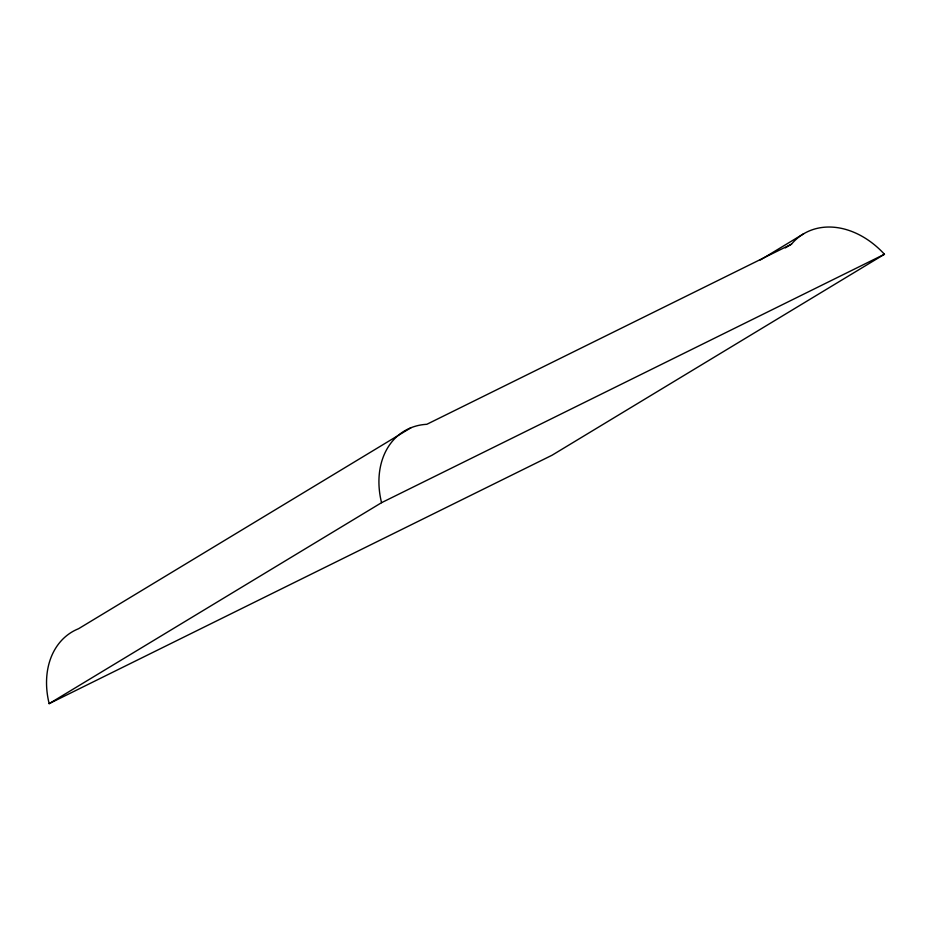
<?xml version="1.0" encoding="UTF-8"?>
<svg xmlns="http://www.w3.org/2000/svg" width="931" height="931" viewBox="0 0 931 931"><rect width="100%" height="100%" fill="white"/><g stroke="black" fill="none" stroke-linecap="round" stroke-linejoin="round"><path stroke-width="1.4" d="M410.978 427.748L78.588 628.704A79.519 60.864 58.8 0 0 49.157 703.65L552.06 455.224L884.45 254.268A79.519 60.864 58.8 0 0 791.501 244.166L426.852 424.292A79.519 60.864 58.8 0 0 381.547 502.682L49.157 703.65M760.231 260.028L803.639 233.786M785.298 247.914L791.501 244.166M381.547 502.682L884.45 254.268"/></g></svg>
